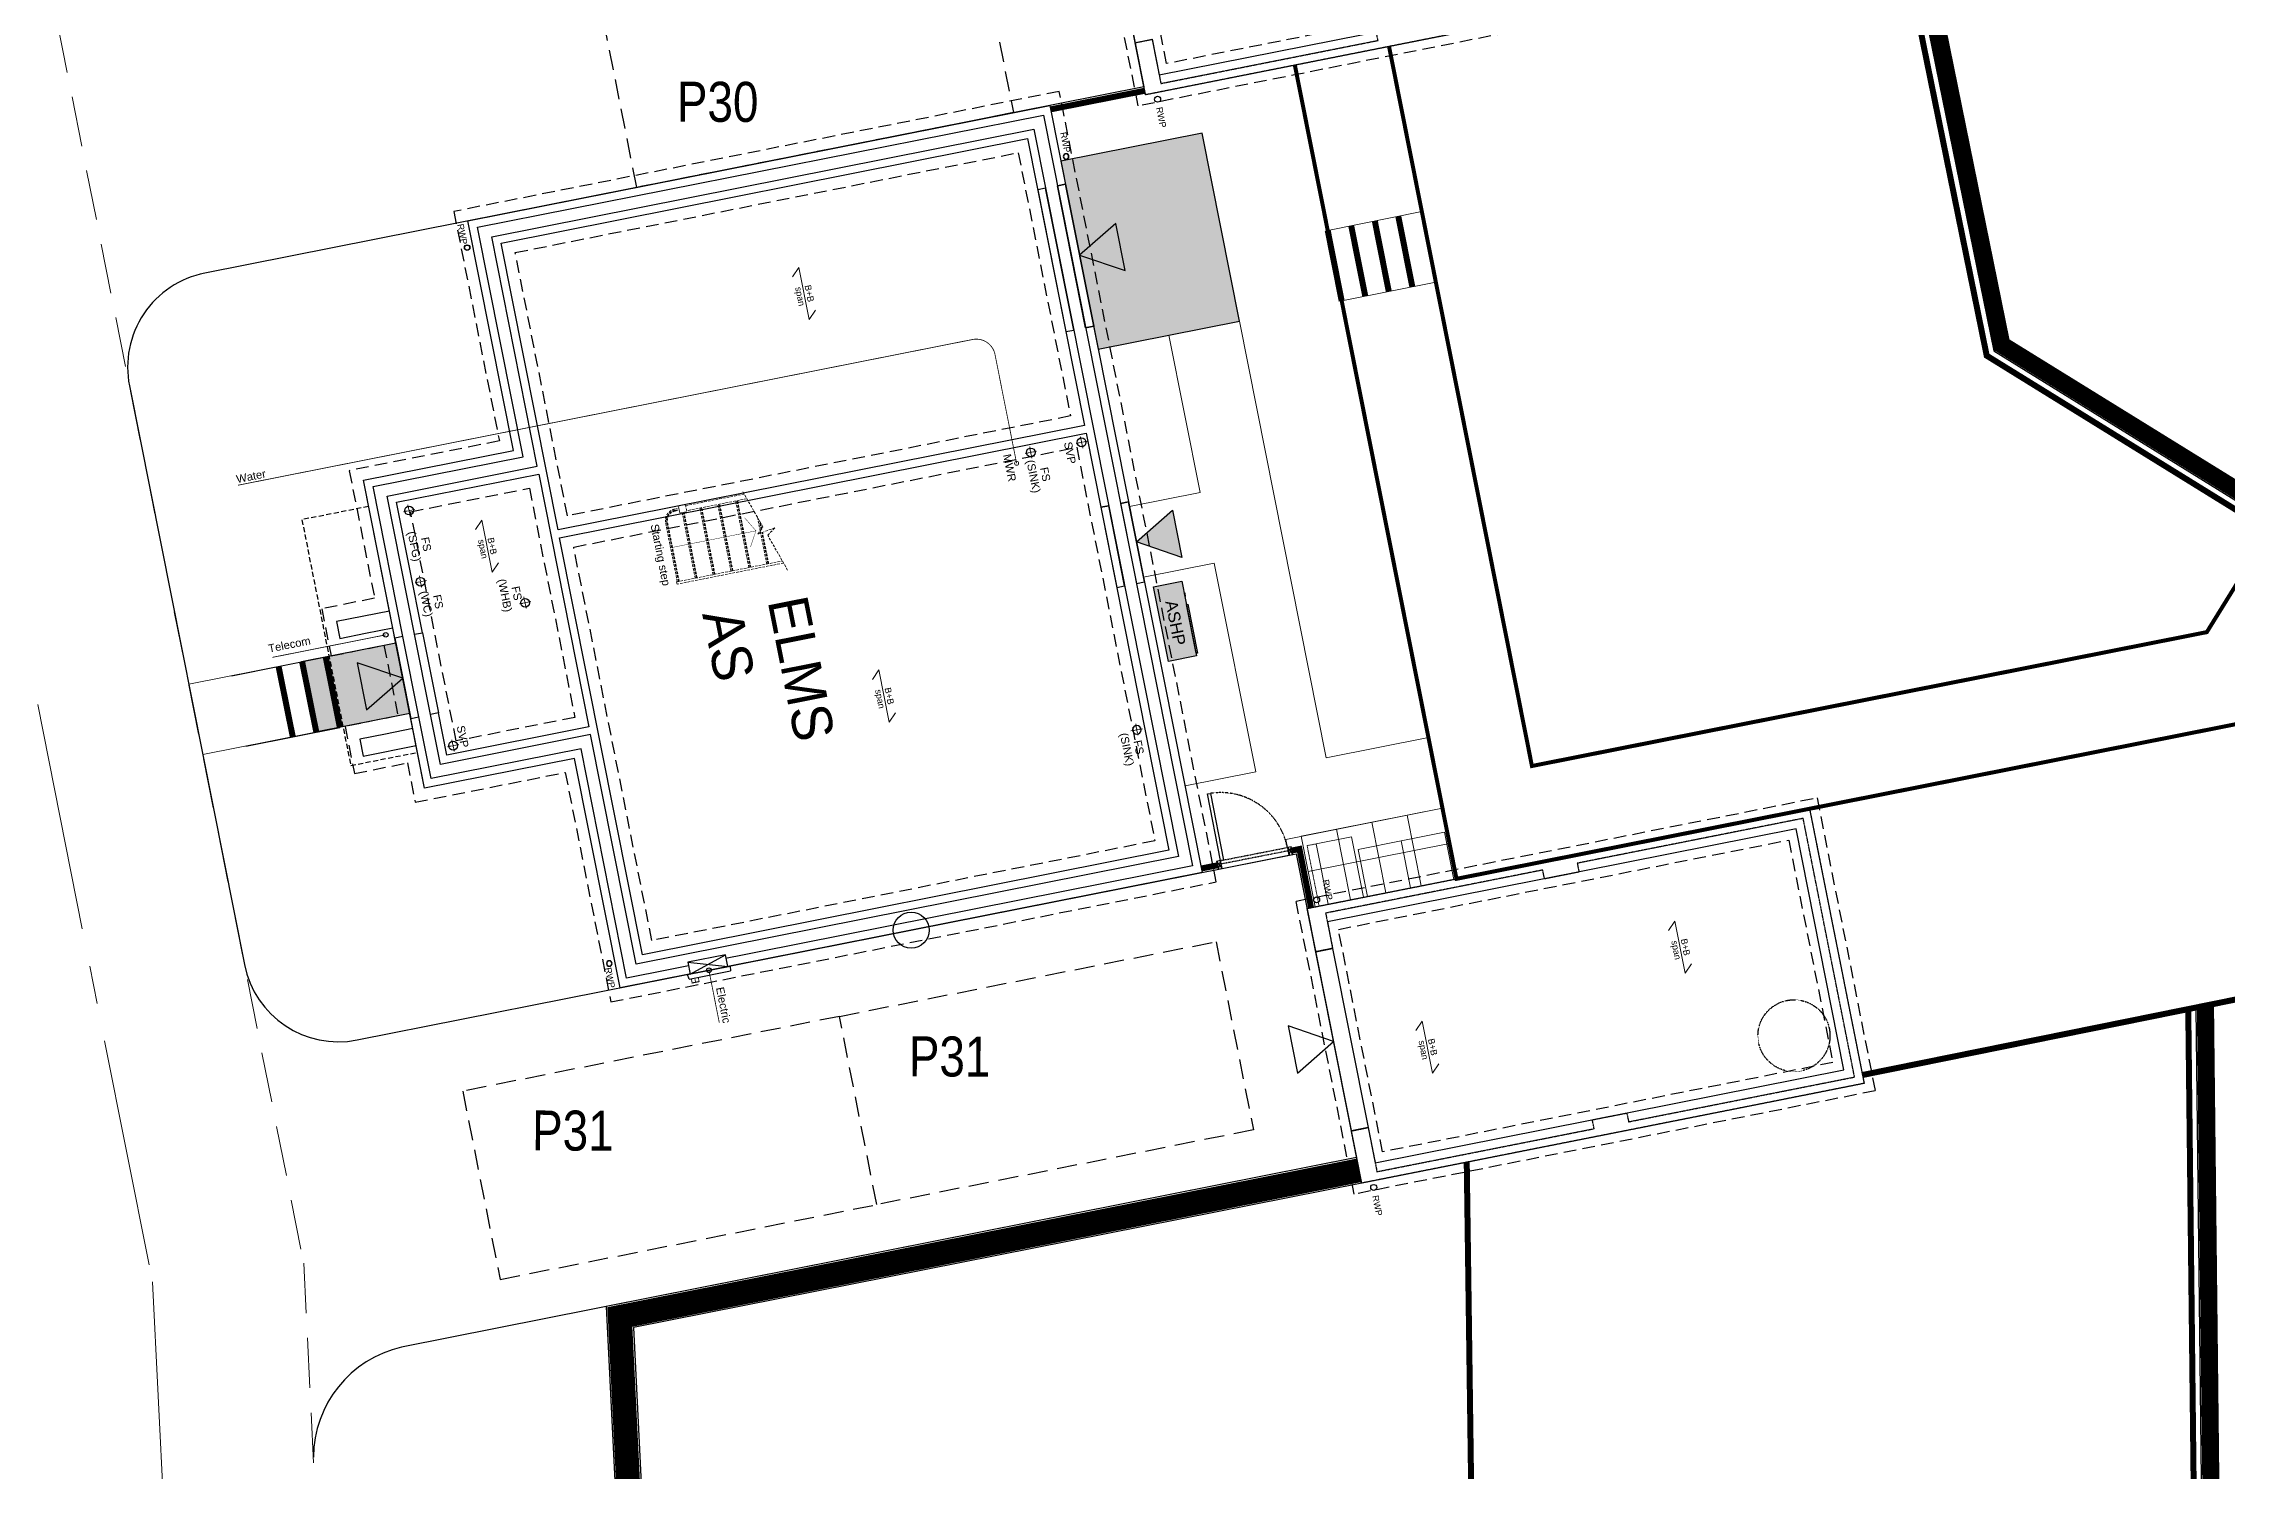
# Model space of a CAD drawing. Extents: x 287880777 to 288144713, y 62793326 to 63089570.
# Drawn here: x 287973894 to 288001175, y 63026100 to 63043941 of the extents above; entities that cross this region are included whole.
import ezdxf

# ---------------------------------------------------------------- set-up
doc = ezdxf.new("R2010")
doc.units = 0
doc.set_wipeout_variables(frame=1)
for name, pattern in [('CENTER', [2, 1.25, -0.25, 0.25, -0.25]), ('Dash', [6.35, 3.175, -3.175]), ('DASHED', [1.4, 0.7, -0.7]), ('DASHED2', [0.375, 0.25, -0.125]), ('HIDDEN', [9.525, 6.35, -3.175]), ('XREF - NORTHERN HIGHWAY DESIGN$0$CENTER2', [28.575, 19.05, -3.175, 3.175, -3.175]), ('XREF - NORTHERN HIGHWAY DESIGN$0$DASHED2', [0.375, 0.25, -0.125])]:
    doc.linetypes.add(name, pattern=pattern)
doc.layers.get('0').update_dxf_attribs({"color": 252})
for name, color, linetype in [('EXP - PEN 1', 1, 'Continuous'), ('NAR CYCLE STORES', 2, 'DASHED'), ('NAR DETAIL', 2, 'Continuous'), ('NAR EXTERNAL WALLS', 2, 'Continuous'), ('NAR PARKING', 7, 'DASHED2'), ('NAR PATIO', 3, 'Continuous'), ('NAR PRIVATE DRIVE', 6, 'Continuous'), ('NAR PRIVATE PATH HATCH', 8, 'Continuous'), ('NAR ROLLOVERS', 76, 'DASHED'), ('NAR_SUBS_PLANS', 7, 'Continuous'), ('Wain-Canopy outline', 1, 'Continuous'), ('Wain-Drainage Foul', 6, 'Continuous'), ('Wain-Drainage Foul Text', 2, 'Continuous'), ('Wain-Electrics', 3, 'Continuous'), ('Wain-Foundation acessories', 9, 'Continuous'), ('Wain-Foundation Line', 9, 'Continuous'), ('Wain-Meter box', 9, 'Continuous'), ('Wain-RWP', 9, 'Continuous'), ('Wain-Services Run (Electric)', 10, 'Continuous'), ('Wain-Services Run (Telecom)', 190, 'Continuous'), ('Wain-Stair 1', 2, 'Continuous'), ('Wain-Stair numbers', 9, 'Continuous'), ('Wain-Wall (External)', 4, 'Continuous')]:
    doc.layers.add(name, color=color, linetype=linetype)
for name, color, linetype, lineweight in [('EXP - STEPS', 240, 'Continuous', 18), ('NAR BIN STORAGE', 2, 'Continuous', 0), ('NAR CBF', 34, 'FENCELINE2', 0), ('NAR M4(2)', 94, 'Continuous', 30), ('NAR PATHS', 3, 'Continuous', 0), ('Wain-Text', 2, 'Continuous', 25), ('XREF - NORTHERN HIGHWAY DESIGN$0$EXP - HIGHWAY CENTRELINE', 3, 'XREF - NORTHERN HIGHWAY DESIGN$0$CENTER2', 18), ('XREF - NORTHERN HIGHWAY DESIGN$0$EXP - PRIVATE CHANNEL', 3, 'XREF - NORTHERN HIGHWAY DESIGN$0$DASHED2', 9)]:
    doc.layers.add(name, color=color, linetype=linetype, lineweight=lineweight)
for name, color, linetype, true_color in [('NAR DOOR OPENINGS', 140, 'Continuous', 0x00bfff), ('NAR EV CHARGING POINT', 3, 'Continuous', 0x00ff00), ('NAR HOUSE TYPE NAMES', 1, 'Continuous', 0xff0000), ('Wain-Services Run (Water', 145, 'Continuous', 0x3481b8)]:
    doc.layers.add(name, color=color, linetype=linetype, true_color=true_color)
for name, color, linetype, lineweight, true_color in [('NAR Retaining Wall', 222, 'Continuous', 13, 0xcc0099), ('Wain-Mains Water Riser', 152, 'Continuous', 25, 0x2776bb), ('Wain-Mains Water Riser Text', 152, 'Continuous', 25, 0x2776bb)]:
    doc.layers.add(name, color=color, linetype=linetype, lineweight=lineweight, true_color=true_color)
doc.styles.add('DD Arial Narrow', font='ARIALN.TTF', dxfattribs={"height": 100})
doc.styles.get("Standard").update_dxf_attribs({"font": 'arial.ttf'})
doc.styles.add('XREF - ARCHITECT LAYOUT$0$DD Arial Narrow', font='ARIALN.TTF', dxfattribs={"height": 100})
doc.linetypes.add('FENCELINE2', pattern='A,0.25,-0.1,[132,ltypeshp.shx,S=0.1,R=0,X=-0.1,Y=0],-0.1,1', length=1.45)

# ---------------------------------------------------------------- blocks, each defined once
blk = doc.blocks.new('Stairs (Sub)')
at = {"layer": 'Wain-Stair 1', "linetype": 'HIDDEN', "lineweight": 9, "ltscale": 5}
for p, q in [((-450, 1149), (-621, 1149)), ((-464, 1164), (-575, 1164)), ((-472, 1173), (-548, 1173)), ((-29, 1173), (-428, 1173)), ((-29, 1164), (-426, 1164)), ((-29, 1149), (-424, 1149)), ((-29, 0), (-29, 1347)), ((0, 1357), (0, 0)), ((-942, 1042), (-942, 297)), ((-29, 945), (-881, 945)), ((-29, 936), (-881, 936)), ((-878, 1063), (-878, 297)), ((-29, 921), (-878, 921)), ((-29, 717), (-881, 717)), ((-29, 708), (-881, 708)), ((-29, 693), (-878, 693)), ((-955, 207), (-955, 297)), ((-955, 297), (-865, 297)), ((-29, 489), (-881, 489)), ((-29, 480), (-881, 480)), ((-29, 465), (-878, 465)), ((-865, 297), (-865, 207)), ((-865, 207), (-955, 207)), ((-926, 154), (-926, 207)), ((-910, 154), (-910, 207)), ((-902, 154), (-902, 207)), ((-29, 261), (-865, 261)), ((-29, 252), (-865, 252)), ((-29, 237), (-865, 237)), ((-29, 33), (-781, 33)), ((-29, 24), (-781, 24)), ((-29, 9), (-781, 9)), ((0, 0), (-29, 0))]:
    blk.add_line(p, q, dxfattribs=at)
at = {"layer": 'Wain-Stair 1', "linetype": 'HIDDEN', "lineweight": 9, "ltscale": 3}
blk.add_line((-424, 1149), (-450, 1149), dxfattribs=at)
at = {"layer": 'Wain-Stair 1', "linetype": 'HIDDEN', "lineweight": 9, "ltscale": 5, "elevation": 0}
blk.add_lwpolyline([(96, 1389), (-379, 1230), (-454, 1337), (-418, 1114), (-490, 1192), (-977, 1031)], dxfattribs=at)
at = {"layer": 'Wain-Stair 1', "linetype": 'HIDDEN', "lineweight": 9, "ltscale": 5}
for radius in [145, 130, 121]:
    blk.add_arc((-781, 154), radius, 180, 270, dxfattribs=at)
at = {"layer": 'Wain-Stair numbers', "const_width": 5}
for points in [[(-276, 990), (-276, 990), (-462, 1097), (-649, 990), (-649, 990)], [(-462, 1097), (-462, 24)]]:
    blk.add_lwpolyline(points, dxfattribs=at)
at = {"layer": 'Wain-Stair numbers', "insert": (-399, -81), "char_height": 100, "width": 1584.27, "attachment_point": 2, "line_spacing_factor": 0.9}
blk.add_mtext('Starting step ', dxfattribs=at)
blk = doc.blocks.new('Drainage Pipe')
at = {"linetype": 'CENTER', "lineweight": 13, "ltscale": 20}
for p, q in [((-41681, 78687), (-41831, 78687)), ((-41756, 78762), (-41756, 78612))]:
    blk.add_line(p, q, dxfattribs=at)
blk.add_circle((-41756, 78687), 55)
blk = doc.blocks.new('Span symbol - Beam & block')
at = {"linetype": 'Continuous', "lineweight": 13}
for p, q in [((-5342, 71790), (-6007, 71790)), ((-6007, 71790), (-5906, 71689)), ((-5442, 71890), (-5342, 71790))]:
    blk.add_line(p, q, dxfattribs=at)
at = {"insert": (-5770, 71896), "char_height": 80, "attachment_point": 1, "line_spacing_factor": 0.9}
blk.add_mtext('B+B\\Pspan', dxfattribs=at)
blk = doc.blocks.new('ASHP')
at = {"transparency": 33554457}
h = blk.add_hatch(color=256, dxfattribs=at)
h.dxf.hatch_style = 1
h.paths.add_polyline_path([(548853, -2506), (548853, -2866), (547903, -2866), (547903, -2506)])
at = {"flags": 128}
blk.add_lwpolyline([(548853, -2506), (548853, -2866), (547903, -2866), (547903, -2506)], close=True, dxfattribs=at)
for points in [[(548098, -2496), (548058, -2496), (548058, -2506), (548098, -2506)], [(548199, -2488), (548821, -2488), (548821, -2506), (548199, -2506)]]:
    blk.add_lwpolyline(points, close=True)
at = {"layer": 'Wain-Electrics', "lineweight": 0, "insert": (548112, -2609), "char_height": 150, "width": 2397.38, "attachment_point": 1, "line_spacing_factor": 0.9}
blk.add_mtext('\\A1;ASHP ', dxfattribs=at)
at = {"layer": 'Wain-Text', "lineweight": 0, "insert": (548112, -2609), "char_height": 150, "width": 2397.38, "attachment_point": 1, "line_spacing_factor": 0.9}
blk.add_mtext('\\A1;ASHP ', dxfattribs=at)
blk = doc.blocks.new('RWP')
for radius in [35, 31.5]:
    blk.add_circle((35, 35), radius)
blk = doc.blocks.new('Wall mounted meter - Electric (Plan)')
blk.add_wipeout([(-7157, 85115), (-7157, 84635), (-7007, 84635), (-7007, 85115)])
for p, q in [((-7217, 85137), (-7157, 85147)), ((-7217, 85137), (-7217, 84613)), ((-7157, 85147), (-7157, 84603)), ((-7007, 85115), (-7157, 85115)), ((-7007, 84635), (-7007, 85115)), ((-7157, 84603), (-7217, 84613)), ((-7157, 84635), (-7007, 84635))]:
    blk.add_line(p, q)
at = {"color": 9}
for p, q in [((-7157, 85115), (-7007, 84635)), ((-7007, 85115), (-7157, 84635))]:
    blk.add_line(p, q, dxfattribs=at)
at = {"lineweight": 0, "insert": (-7368, 85117), "char_height": 100, "width": 133.81, "attachment_point": 1, "line_spacing_factor": 0.9}
blk.add_mtext('\\A1;\\pi78.42052,t378.42052;{\\fCalibri|b0|i0|c0|p34;E}', dxfattribs=at)
blk = doc.blocks.new('A$Cee92f38c')
at = {"layer": 'NAR M4(2)', "ltscale": 10, "transparency": 33554585}
h = blk.add_hatch(color=256, dxfattribs=at)
h.dxf.hatch_style = 1
h.paths.add_polyline_path([(0, 1.2), (0.9, 1.2), (0.9, 0), (0, 0)])
at = {"layer": 'NAR M4(2)', "ltscale": 0.25}
blk.add_lwpolyline([(0, 1.2), (0, 0), (0.9, 0), (0.9, 1.2)], close=True, dxfattribs=at)
blk = doc.blocks.new('A$C3d9247a0')
at = {"layer": 'NAR DOOR OPENINGS', "transparency": 33554610}
h = blk.add_hatch(color=256, dxfattribs=at)
h.dxf.hatch_style = 1
h.paths.add_polyline_path([(450, 1200), (150, 680), (750, 680)])
at = {"layer": 'NAR DOOR OPENINGS'}
blk.add_lwpolyline([(450, 1200), (150, 680), (750, 680)], close=True, dxfattribs=at)
at = {"layer": 'NAR M4(2)', "ltscale": 10, "transparency": 33554585, "xscale": -1000, "yscale": 1000, "zscale": 1000}
blk.add_blockref('A$Cee92f38c', (900, 0), dxfattribs=at)
blk = doc.blocks.new('A$C324e72f9')
at = {"layer": 'NAR DOOR OPENINGS', "transparency": 33554610}
h = blk.add_hatch(color=256, dxfattribs=at)
h.dxf.hatch_style = 1
h.paths.add_polyline_path([(1200, 0), (900, 520), (1500, 520)])
at = {"layer": 'NAR PRIVATE PATH HATCH', "transparency": 33554597}
h = blk.add_hatch(color=256, dxfattribs=at)
h.dxf.hatch_style = 1
h.paths.add_polyline_path([(2400, 0), (0, 0), (0, 1800), (2400, 1800)])
at = {"layer": 'NAR DOOR OPENINGS'}
blk.add_lwpolyline([(1200, 0), (900, 520), (1500, 520)], close=True, dxfattribs=at)
at = {"layer": 'NAR PATIO'}
blk.add_lwpolyline([(2400, 0), (0, 0), (0, 1800), (2400, 1800)], close=True, dxfattribs=at)
blk = doc.blocks.new('A$C43a92ec7')
at = {"layer": 'NAR DOOR OPENINGS', "transparency": 33554610}
h = blk.add_hatch(color=256, dxfattribs=at)
h.dxf.hatch_style = 1
edge = h.paths.add_edge_path()
edge.add_line((0, 0), (-300, 520))
edge.add_line((-300, 520), (300, 520))
edge.add_line((300, 520), (0, 0))
at = {"layer": 'NAR DOOR OPENINGS'}
blk.add_lwpolyline([(0, 0), (-300, 520), (300, 520)], close=True, dxfattribs=at)
blk = doc.blocks.new('B&B Block Symbol')
at = {"linetype": 'Continuous', "lineweight": 13}
for p, q in [((-5342, 71790), (-6007, 71790)), ((-6007, 71790), (-5906, 71689)), ((-5442, 71890), (-5342, 71790))]:
    blk.add_line(p, q, dxfattribs=at)
at = {"insert": (-5770, 71896), "char_height": 80, "attachment_point": 1, "line_spacing_factor": 0.9}
blk.add_mtext('B+B\\Pspan', dxfattribs=at)
blk = doc.blocks.new('XREF - NORTHERN HIGHWAY DESIGN')
at = {"layer": 'XREF - NORTHERN HIGHWAY DESIGN$0$EXP - HIGHWAY CENTRELINE', "ltscale": 0.15}
blk.add_lwpolyline([(524.64, 321.331), (530.248, 293.093), (530.741, 283.134)], dxfattribs=at)
at = {"layer": 'XREF - NORTHERN HIGHWAY DESIGN$0$EXP - PRIVATE CHANNEL', "ltscale": 2.5}
blk.add_lwpolyline([(526.503, 321.701), (532.139, 293.326), (532.54, 285.225)], dxfattribs=at)

msp = doc.modelspace()

# ---------------------------------------------------------------- linework, layer by layer
at = {"layer": 'Defpoints'}
for points in [[(287993266, 63047981), (287993947, 63044547), (287987667, 63043301), (287986986, 63046735)], [(287995966, 63034373), (287996648, 63030939), (287990368, 63029692), (287989686, 63033127)]]:
    msp.add_lwpolyline(points, close=True, dxfattribs=at)
at = {"layer": 'EXP - STEPS'}
for p, q in [((287989943, 63041606), (287991120, 63041840)), ((287990118, 63040723), (287991295, 63040957)), ((287977420, 63036269, -11), (287976243, 63036032, -11)), ((287977597, 63035387, -11), (287976421, 63035150, -11))]:
    msp.add_line(p, q, dxfattribs=at)
at = {"layer": 'EXP - STEPS', "const_width": 75}
for points in [[(287989943, 63041606), (287990118, 63040723)], [(287990237, 63041664), (287990413, 63040782)], [(287990532, 63041723), (287990707, 63040840)], [(287990826, 63041781), (287991001, 63040898)]]:
    msp.add_lwpolyline(points, dxfattribs=at)
at = {"layer": 'EXP - STEPS', "const_width": 75, "elevation": -11}
for points in [[(287977009, 63035268), (287976831, 63036150)], [(287977303, 63035327), (287977125, 63036210)], [(287977597, 63035387), (287977420, 63036269)]]:
    msp.add_lwpolyline(points, dxfattribs=at)
at = {"layer": 'NAR BIN STORAGE', "linetype": 'Dash', "ltscale": 0.025}
msp.add_lwpolyline([(287989799, 63033934), (287989686, 63033912), (287989836, 63033157), (287989949, 63033179)], dxfattribs=at)
at = {"layer": 'NAR BIN STORAGE'}
for points in [[(287989949, 63033179), (287989799, 63033934), (287990240, 63034022), (287990390, 63033267)], [(287990439, 63033276), (287990322, 63033865), (287990862, 63033972), (287990979, 63033383)], [(287990979, 63033383), (287990862, 63033972), (287991401, 63034079), (287991518, 63033490)]]:
    msp.add_lwpolyline(points, close=True, dxfattribs=at)
at = {"layer": 'NAR CBF', "ltscale": 1200, "transparency": 33554687, "const_width": 75}
for points in [[(287997061, 63045542), (287998180, 63040039), (288020574, 63026182), (288022977, 63026209), (288023087, 63018196)], [(287986480, 63043119), (287987657, 63043352)], [(287988565, 63033666), (287988365, 63033627)], [(287989735, 63033137), (287989590, 63033870), (287989497, 63033851)], [(287996627, 63031044), (288000906, 63031910)], [(288000820, 63021201), (288000699, 63031869)]]:
    msp.add_lwpolyline(points, dxfattribs=at)
at = {"layer": 'NAR CBF', "linetype": 'DASHED', "ltscale": 500, "transparency": 33554687, "const_width": 75}
for points in [[(288000906, 63031910), (288006137, 63032969), (288007099, 63034517)], [(287991681, 63029955), (287991802, 63021048)]]:
    msp.add_lwpolyline(points, dxfattribs=at)
at = {"layer": 'NAR CYCLE STORES'}
msp.add_circle((287995771, 63031535), 450, dxfattribs=at)
at = {"layer": 'NAR DETAIL', "flags": 128}
for points in [[(287988604, 63033725), (287988441, 63034559), (287988478, 63034566), (287988642, 63033732)], [(287988624, 63033627), (287988604, 63033725), (287988555, 63033715), (287988575, 63033617)], [(287989507, 63033800), (287989488, 63033898), (287989439, 63033889), (287989458, 63033791)]]:
    msp.add_lwpolyline(points, close=True, dxfattribs=at)
for points in [[(287988555, 63033715), (287988624, 63033627)], [(287988604, 63033725), (287988575, 63033617)], [(287989439, 63033889), (287989507, 63033800)], [(287989488, 63033898), (287989458, 63033791)]]:
    msp.add_lwpolyline(points, dxfattribs=at)
at = {"layer": 'NAR DETAIL', "linetype": 'DASHED', "ltscale": 0.005, "flags": 128}
msp.add_lwpolyline([(287988604, 63033725), (287989439, 63033889), (287989447, 63033846), (287988613, 63033682)], close=True, dxfattribs=at)
at = {"layer": 'NAR DETAIL', "linetype": 'DASHED', "ltscale": 0.2}
msp.add_arc((287988604, 63033725), 850, 11.1118, 98.6919, dxfattribs=at)
at = {"layer": 'NAR DOOR OPENINGS'}
msp.add_lwpolyline([(287990016, 63031465), (287989448, 63031658), (287989565, 63031069)], close=True, dxfattribs=at)
at = {"layer": 'NAR EV CHARGING POINT'}
msp.add_circle((287984737, 63032856), 225, dxfattribs=at)
at = {"layer": 'NAR EXTERNAL WALLS'}
for points in [[(287997158, 63045562), (287998269, 63040101), (288020602, 63026283), (288023076, 63026311), (288023186, 63018198)], [(288023401, 63018201), (288023288, 63026528), (288020662, 63026498), (287998461, 63040235), (287997369, 63045604)], [(288000920, 63021202), (288000799, 63031889)], [(288001135, 63021204), (288001013, 63031932)], [(287990305, 63030011), (287980926, 63028150), (287981274, 63021114), (287982385, 63021122)], [(287990368, 63029693), (287981265, 63027886), (287981584, 63021441), (287982383, 63021447)]]:
    msp.add_lwpolyline(points, dxfattribs=at)
at = {"layer": 'NAR PARKING', "ltscale": 1000}
for points in [[(287980840, 63044497), (287985549, 63045432), (287986016, 63043078), (287981308, 63042143)], [(287983840, 63031777), (287988548, 63032711), (287989015, 63030357), (287984307, 63029423)], [(287983840, 63031777), (287979132, 63030842), (287979599, 63028488), (287984307, 63029423)]]:
    msp.add_lwpolyline(points, close=True, dxfattribs=at)
at = {"layer": 'NAR PATHS'}
for points in [[(287987959, 63040295), (287988349, 63038327), (287987466, 63038152), (287987641, 63037269), (287988524, 63037445), (287989043, 63034834), (287988160, 63034659), (287988374, 63033577), (287989457, 63033792), (287989439, 63033889), (287989418, 63033991), (287991377, 63034380), (287991202, 63035263), (287989925, 63035009), (287988841, 63040470)], [(287975707, 63035933), (287978295, 63036446), (287978470, 63035564), (287975882, 63035050)], [(287990495, 63034205), (287990670, 63033322)], [(287990936, 63034292), (287991111, 63033410)], [(287989699, 63033588), (287991465, 63033939)], [(287990053, 63034117), (287990228, 63033234)]]:
    msp.add_lwpolyline(points, dxfattribs=at)
msp.add_lwpolyline([(287989787, 63033147), (287989612, 63034030), (287991377, 63034380), (287991553, 63033497)], close=True, dxfattribs=at)
at = {"layer": 'NAR Retaining Wall', "linetype": 'DASHED', "ltscale": 250}
for points, const_width in [([(288023294, 63018199), (288023182, 63026419), (288020632, 63026390), (287998365, 63040168), (287997264, 63045583)], 200), ([(288001028, 63021203), (288000906, 63031910)], 200), ([(287990336, 63029852), (287981096, 63028018), (287981294, 63023999)], 300)]:
    msp.add_lwpolyline(points, dxfattribs=dict(at, const_width=const_width))
at = {"layer": 'NAR ROLLOVERS', "ltscale": 500, "const_width": 50}
for points in [[(287990710, 63043905), (287992496, 63034908), (288000931, 63036582), (288001716, 63037851)], [(287989533, 63043671), (287991553, 63033497), (288001677, 63035507), (288002737, 63037219)]]:
    msp.add_lwpolyline(points, dxfattribs=at)
at = {"layer": 'NAR_SUBS_PLANS'}
msp.add_lwpolyline([(287987018, 63040409), (287986665, 63042184)], dxfattribs=at)
at = {"layer": 'Wain-Canopy outline', "linetype": 'HIDDEN', "ltscale": 10}
msp.add_lwpolyline([(287977956, 63038153), (287977122, 63037988), (287977732, 63034914), (287978566, 63035079)], dxfattribs=at)
at = {"layer": 'Wain-Foundation Line', "linetype": 'HIDDEN', "ltscale": 25}
for points in [[(287993358, 63048120), (287994085, 63044455), (287987575, 63043162), (287986847, 63046827)], [(287993004, 63047591), (287993556, 63044808), (287987929, 63043691), (287987376, 63046474)], [(287978440, 63034946), (287978537, 63034454), (287980413, 63034827), (287980983, 63031958), (287988550, 63033459), (287986588, 63043344), (287979021, 63041842), (287979590, 63038973), (287977714, 63038601), (287978031, 63037006), (287977369, 63036874), (287977486, 63036286), (287978148, 63036417), (287978323, 63035534), (287977661, 63035403), (287977778, 63034814)], [(287986728, 63039285), (287980441, 63038037), (287979788, 63041329), (287986075, 63042577)], [(287979965, 63038382), (287980534, 63035516), (287979050, 63035221), (287978481, 63038088)], [(287996059, 63034511), (287996786, 63030846), (287990276, 63029554), (287989548, 63033219)], [(287995705, 63033982), (287996257, 63031200), (287990629, 63030083), (287990077, 63032865)]]:
    msp.add_lwpolyline(points, close=True, dxfattribs=at)
for points in [[(287980519, 63037645), (287986806, 63038893), (287987783, 63033972), (287981496, 63032725), (287980519, 63037645)], [(287978179, 63037030), (287978179, 63037030)]]:
    msp.add_lwpolyline(points, dxfattribs=at)
at = {"layer": 'Wain-Mains Water Riser', "lineweight": 0}
msp.add_circle((287986055, 63038693), 25, dxfattribs=at)
at = {"layer": 'Wain-RWP'}
for centre in [(287987817, 63043246), (287989804, 63033234), (287990518, 63029638)]:
    msp.add_circle(centre, 37.5, dxfattribs=at)
at = {"layer": 'Wain-Services Run (Electric)', "const_width": 10}
msp.add_lwpolyline([(287982209, 63032354), (287982339, 63031697)], dxfattribs=at)
at = {"layer": 'Wain-Services Run (Telecom)', "const_width": 10, "elevation": 0}
msp.add_lwpolyline([(287978170, 63036548), (287976751, 63036266)], dxfattribs=at)
at = {"layer": 'Wain-Services Run (Telecom)'}
msp.add_circle((287978170, 63036548, 0), 29, dxfattribs=at)
at = {"layer": 'Wain-Services Run (Water', "const_width": 10}
msp.add_lwpolyline([(287986055, 63038693), (287985787, 63040043, 0.441544), (287985493, 63040239), (287976323, 63038419)], format="xyb", dxfattribs=at)
at = {"layer": 'Wain-Wall (External)'}
for points in [[(287993266, 63047981), (287993947, 63044547), (287987667, 63043301), (287987538, 63043953), (287987749, 63043995), (287987836, 63043553), (287987836, 63043553), (287987836, 63043553), (287993695, 63044716), (287993695, 63044716), (287993695, 63044716), (287993097, 63047729), (287987238, 63046566), (287987238, 63046566), (287987238, 63046566), (287987238, 63046566), (287987238, 63046566), (287987304, 63046235), (287987093, 63046193), (287986986, 63046735)], [(287986905, 63039167), (287980323, 63037861), (287979611, 63041447), (287986193, 63042753)], [(287980343, 63037763), (287986924, 63039069), (287987959, 63033854), (287981378, 63032548)], [(287978283, 63036506), (287978482, 63035504), (287978582, 63035523), (287978383, 63036526)], [(287978629, 63036575), (287978828, 63035572), (287978730, 63035553), (287978530, 63036556)], [(287995966, 63034373), (287996648, 63030939), (287990368, 63029692), (287990239, 63030345), (287990449, 63030387), (287990537, 63029945), (287990537, 63029945), (287990537, 63029945), (287996395, 63031108), (287996395, 63031108), (287996395, 63031108), (287995797, 63034121), (287989939, 63032958), (287989939, 63032958), (287989939, 63032958), (287989939, 63032958), (287989939, 63032958), (287990005, 63032627), (287989794, 63032585), (287989686, 63033127)], [(287990005, 63032627), (287990449, 63030387), (287990239, 63030345), (287989794, 63032585)]]:
    msp.add_lwpolyline(points, close=True, dxfattribs=at)
at = {"layer": 'Wain-Wall (External)', "linetype": 'HIDDEN'}
for points in [[(287993266, 63047981), (287993947, 63044547), (287987667, 63043301), (287987538, 63043953), (287987749, 63043995), (287987858, 63043443), (287990572, 63043981), (287990550, 63044092), (287990981, 63044177), (287991003, 63044067), (287993827, 63044628), (287993185, 63047861), (287990362, 63047301), (287990383, 63047190), (287989952, 63047105), (287989930, 63047215), (287987216, 63046676), (287987304, 63046235), (287987093, 63046193), (287986986, 63046735)], [(287995966, 63034373), (287996648, 63030939), (287990368, 63029692), (287990239, 63030345), (287990449, 63030387), (287990559, 63029835), (287993273, 63030373), (287993251, 63030484), (287993682, 63030569), (287993704, 63030459), (287996528, 63031019), (287995886, 63034253), (287993062, 63033692), (287993084, 63033582), (287992653, 63033496), (287992631, 63033607), (287989917, 63033068), (287990005, 63032627), (287989794, 63032585), (287989686, 63033127)]]:
    msp.add_lwpolyline(points, close=True, dxfattribs=at)
at = {"layer": 'Wain-Wall (External)'}
for points in [[(287978283, 63036506), (287977891, 63038483), (287979766, 63038855), (287979197, 63041724), (287986470, 63043168), (287988374, 63033577), (287981100, 63032134), (287980531, 63035003), (287978655, 63034631), (287978482, 63035504)], [(287979318, 63041644), (287986390, 63043047)], [(287986390, 63043047), (287988253, 63033658)], [(287979494, 63041526), (287986272, 63042871)], [(287986272, 63042871), (287988077, 63033776)], [(287986418, 63042135), (287986320, 63042115)], [(287986665, 63042184), (287986565, 63042164)], [(287978011, 63038402), (287979887, 63038775), (287979318, 63041644)], [(287978187, 63038284), (287980063, 63038657), (287979494, 63041526)], [(287986672, 63040340), (287986770, 63040359)], [(287986917, 63040389), (287987018, 63040409)], [(287978383, 63036526), (287978011, 63038402)], [(287978629, 63036575), (287978305, 63038206), (287980083, 63038559), (287980710, 63035398), (287978932, 63035045), (287978828, 63035572)], [(287978530, 63036556), (287978187, 63038284)], [(287987108, 63038143), (287987206, 63038163)], [(287987353, 63038192), (287987454, 63038212)], [(287987552, 63037189), (287987653, 63037209)], [(287987307, 63037140), (287987405, 63037160)], [(287978215, 63036846), (287977553, 63036715), (287977595, 63036504), (287977916, 63036568), (287978257, 63036635)], [(287978507, 63035375), (287978167, 63035307), (287978167, 63035307), (287977845, 63035243), (287977887, 63035033), (287978549, 63035164)], [(287981181, 63032254), (287980612, 63035123), (287978736, 63034751), (287978582, 63035523)], [(287981299, 63032431), (287980730, 63035300), (287978854, 63034927), (287978730, 63035553)], [(287988253, 63033658), (287981181, 63032254)], [(287988077, 63033776), (287981299, 63032431)]]:
    msp.add_lwpolyline(points, dxfattribs=at)
at = {"layer": 'Wain-Wall (External)', "elevation": 0}
for points in [[(287986320, 63042115), (287986672, 63040340), (287986770, 63040359), (287986418, 63042135)], [(287986665, 63042184), (287987018, 63040409), (287986917, 63040389), (287986565, 63042164)], [(287987307, 63037140), (287987405, 63037160), (287987206, 63038163), (287987108, 63038143)], [(287987552, 63037189), (287987653, 63037209), (287987454, 63038212), (287987353, 63038192)]]:
    msp.add_lwpolyline(points, close=True, dxfattribs=at)

# ---------------------------------------------------------------- block references
at = {"layer": 'NAR DETAIL', "rotation": 281.2256138729834}
msp.add_blockref('ASHP', (287883916, 63575126), dxfattribs=at)
at = {"layer": 'NAR DOOR OPENINGS', "rotation": 281.2256138729834}
msp.add_blockref('A$C43a92ec7', (287987553, 63037710, 0), dxfattribs=at)
at = {"layer": 'NAR M4(2)', "rotation": 281.2256138729834}
msp.add_blockref('A$C3d9247a0', (287977118, 63036213), dxfattribs=at)
at = {"layer": 'NAR PATIO', "xscale": -1, "rotation": 281.2256138729834}
msp.add_blockref('A$C324e72f9', (287987075, 63040119), dxfattribs=at)
at = {"layer": 'Wain-Drainage Foul', "lineweight": 0}
for p, rotation in [((287917179, 62982554), 281.2256138729834), ((287917814, 62982680), 281.2256138729834), ((288034737, 62969049), 11.22561387298339), ((288034880, 62968159, 0), 11.22561387298339), ((288036187, 62967896), 11.22561387298339), ((288035287, 62966110, 0), 11.22561387298339)]:
    msp.add_blockref('Drainage Pipe', p, dxfattribs=dict(at, rotation=rotation))
at = {"layer": 'Wain-Drainage Foul', "lineweight": 0, "xscale": -1, "rotation": 11.2256138729834}
msp.add_blockref('Drainage Pipe', (287961919, 62950050), dxfattribs=at)
at = {"layer": 'Wain-Foundation acessories'}
for name, p, rotation in [('Span symbol - Beam & block', (287914086, 63021275, 0), 281.2256138729834), ('Span symbol - Beam & block', (287910122, 63018116, 0), 281.2256138729834), ('Span symbol - Beam & block', (287915085, 63016241, 0), 281.2256138729834), ('B&B Block Symbol', (287925036, 63013101), 281.2256138731091), ('B&B Block Symbol', (287921877, 63011851), 281.2256138731091)]:
    msp.add_blockref(name, p, dxfattribs=dict(at, rotation=rotation))
at = {"layer": 'Wain-RWP', "xscale": -1}
for p, rotation in [((287986701, 63042571, 0), 101.2256138729834), ((287980936, 63032397, 0), 281.2256138729834)]:
    msp.add_blockref('RWP', p, dxfattribs=dict(at, rotation=rotation))
at = {"layer": 'Wain-RWP', "rotation": 281.2256138729834}
msp.add_blockref('RWP', (287979146, 63041418, 0), dxfattribs=at)
at = {"layer": 'Wain-Wall (External)', "rotation": 281.2256138729834}
msp.add_blockref('Stairs (Sub)', (287981811, 63037182), dxfattribs=at)

# ---------------------------------------------------------------- texts
at = {"layer": 'NAR HOUSE TYPE NAMES', "insert": (287983432, 63037069, 0), "char_height": 500, "attachment_point": 1, "rotation": 281.2256, "style": 'DD Arial Narrow'}
msp.add_mtext_dynamic_manual_height_columns('{\\fGill Sans MT|b0|i0|c0|p34;ELMS\\PAS}', width=2588.93, gutter_width=12.5, heights=[0], dxfattribs=at)
at = {"layer": 'NAR PARKING', "char_height": 500, "attachment_point": 3, "rotation": 359.7932, "style": 'XREF - ARCHITECT LAYOUT$0$DD Arial Narrow'}
for s, insert in [('P30', (287982829, 63043462)), ('P31', (287985728, 63031524)), ('P31', (287981019, 63030597))]:
    msp.add_mtext_dynamic_manual_height_columns(s, width=1066.24, gutter_width=500, heights=[0], dxfattribs=dict(at, insert=insert))
at = {"layer": 'Wain-Drainage Foul Text', "lineweight": 0, "char_height": 100, "rotation": 281.2256, "line_spacing_factor": 0.9}
for s, insert, attachment_point in [('\\A1;{\\fArial|b0|i0|c0|p34;SVP}', (287986744, 63038970, 0), 1), ('\\A1;\\pi-79.87722;FS \\P\\pi-202.79673;(SINK)', (287986324, 63038548, 0), 4), ('\\A1;{\\fArial|b0|i0|c0|p34;SVP}', (287979154, 63035423, 0), 1), ('\\A1;\\pi-79.87722;FS \\P\\pi-202.79673;(SINK)', (287987492, 63035134, 0), 4)]:
    msp.add_mtext(s, dxfattribs=dict(at, insert=insert, attachment_point=attachment_point))
at = {"layer": 'Wain-Mains Water Riser Text', "lineweight": 0, "insert": (287985953, 63038456, 0), "char_height": 100, "attachment_point": 9, "rotation": 281.2256, "line_spacing_factor": 0.9}
msp.add_mtext('MWR', dxfattribs=at)
at = {"layer": 'Wain-RWP', "char_height": 80, "rotation": 281.2256, "line_spacing_factor": 0.9}
for insert, attachment_point in [((287987876, 63043155), 1), ((287986678, 63042843, 0), 1), ((287979063, 63041679, 0), 7), ((287989956, 63033496), 1), ((287980959, 63032125, 0), 9), ((287990577, 63029547), 1)]:
    msp.add_mtext('RWP', dxfattribs=dict(at, insert=insert, attachment_point=attachment_point))
at = {"layer": 'Wain-Services Run (Electric)'}
msp.add_text('Electric ', height=100, rotation=281.2256, dxfattribs=at).set_placement((287982297, 63032133, 0))
at = {"layer": 'Wain-Services Run (Telecom)'}
msp.add_text('Telecom', height=100, rotation=11.2256, dxfattribs=at).set_placement((287976712, 63036326, 0))
at = {"layer": 'Wain-Services Run (Water'}
msp.add_text('Water', height=100, rotation=11.2256, dxfattribs=at).set_placement((287976313, 63038445, 0))
at = {"layer": 'Wain-Text', "char_height": 100, "attachment_point": 1, "rotation": 281.2256, "line_spacing_factor": 0.9}
for s, insert in [('\\A1;\\pi-79.87722;FS\\P\\pi-183.35607;(SFG)', (287978723, 63037701, 0)), ('\\A1;\\pi-79.87722;FS\\P\\pi-202.72851;(WHB)', (287979855, 63037087, 0)), ('\\A1;\\pi-79.87722;FS\\P\\pi-156.13915;(WC)', (287978873, 63036982, 0))]:
    msp.add_mtext(s, dxfattribs=dict(at, insert=insert))

# ---------------------------------------------------------------- next in the draw order: block references
at = {"layer": 'Wain-Meter box', "rotation": 101.2256138729834}
msp.add_blockref('Wall mounted meter - Electric (Plan)', (288064067, 63055896), dxfattribs=at)

# ---------------------------------------------------------------- next in the draw order: linework, layer by layer
at = {"layer": 'Defpoints'}
msp.add_lwpolyline([(287979197, 63041724), (287986470, 63043168), (287988374, 63033577), (287981100, 63032134), (287980531, 63035003), (287978655, 63034631), (287977891, 63038483), (287979766, 63038855)], close=True, dxfattribs=at)
at = {"layer": 'NAR PRIVATE DRIVE'}
msp.add_lwpolyline([(287972010, 63054548, 0.414172), (287973420, 63053605), (287985160, 63055934), (287985801, 63052701), (287984625, 63052464), (287974064, 63050368, 0.414255), (287973120, 63048957), (287973856, 63045252, 0.414172), (287975267, 63044309), (287987005, 63046638), (287987647, 63043402), (287975910, 63041072, 0.414269), (287974966, 63039661), (287976404, 63032425, 0.414172), (287977814, 63031482), (287989551, 63033811), (287990305, 63030011), (287978368, 63027642, 0.346507), (287977265, 63026266)], format="xyb", dxfattribs=at)
at = {"layer": 'Wain-Services Run (Electric)'}
msp.add_circle((287982209, 63032354), 29, dxfattribs=at)

# ---------------------------------------------------------------- next in the draw order: block references
at = {"layer": 'EXP - PEN 1', "xscale": 1000, "yscale": 1000, "zscale": 1000}
msp.add_blockref('XREF - NORTHERN HIGHWAY DESIGN', (287445006, 62735366), dxfattribs=at)

doc.saveas('drawing.dxf')
